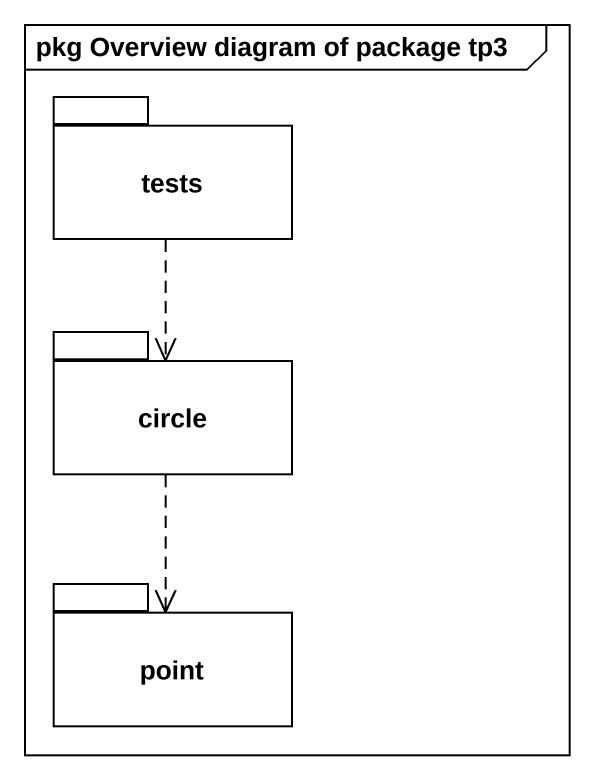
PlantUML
@startuml
mainframe pkg Overview diagram of package tp3
package tests {
}
package "circle" as circle_ {
}
package point {
}
tests ..> circle_
circle_ ..> point
@enduml
